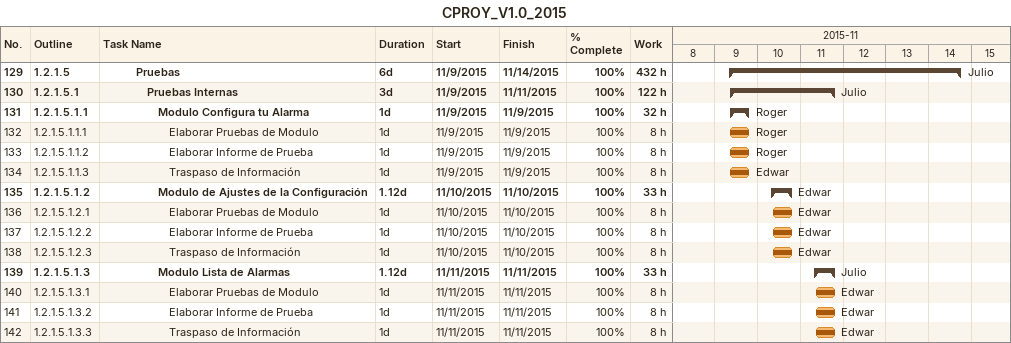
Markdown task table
CPROY_V1.0_2015

| ID | WBS | Task | Duration | Start | Finish | Resources | % complete | Work (h) |
|---|---|---|---|---|---|---|---|---|
| 129 | 1.2.1.5 | **Pruebas** | 6d | 2015-11-09 | 2015-11-14 | Julio | 100 | 432 |
| 130 | 1.2.1.5.1 | **Pruebas Internas** | 3d | 2015-11-09 | 2015-11-11 | Julio | 100 | 122 |
| 131 | 1.2.1.5.1.1 | **Modulo Configura tu Alarma** | 1d | 2015-11-09 | 2015-11-09 | Roger | 100 | 32 |
| 132 | 1.2.1.5.1.1.1 | Elaborar Pruebas de Modulo | 1d | 2015-11-09 | 2015-11-09 | Roger | 100 | 8 |
| 133 | 1.2.1.5.1.1.2 | Elaborar Informe de Prueba | 1d | 2015-11-09 | 2015-11-09 | Roger | 100 | 8 |
| 134 | 1.2.1.5.1.1.3 | Traspaso de Información | 1d | 2015-11-09 | 2015-11-09 | Edwar | 100 | 8 |
| 135 | 1.2.1.5.1.2 | **Modulo de Ajustes de la Configuración** | 1.12d | 2015-11-10 | 2015-11-10 | Edwar | 100 | 33 |
| 136 | 1.2.1.5.1.2.1 | Elaborar Pruebas de Modulo | 1d | 2015-11-10 | 2015-11-10 | Edwar | 100 | 8 |
| 137 | 1.2.1.5.1.2.2 | Elaborar Informe de Prueba | 1d | 2015-11-10 | 2015-11-10 | Edwar | 100 | 8 |
| 138 | 1.2.1.5.1.2.3 | Traspaso de Información | 1d | 2015-11-10 | 2015-11-10 | Edwar | 100 | 8 |
| 139 | 1.2.1.5.1.3 | **Modulo Lista de Alarmas** | 1.12d | 2015-11-11 | 2015-11-11 | Julio | 100 | 33 |
| 140 | 1.2.1.5.1.3.1 | Elaborar Pruebas de Modulo | 1d | 2015-11-11 | 2015-11-11 | Edwar | 100 | 8 |
| 141 | 1.2.1.5.1.3.2 | Elaborar Informe de Prueba | 1d | 2015-11-11 | 2015-11-11 | Edwar | 100 | 8 |
| 142 | 1.2.1.5.1.3.3 | Traspaso de Información | 1d | 2015-11-11 | 2015-11-11 | Edwar | 100 | 8 |
